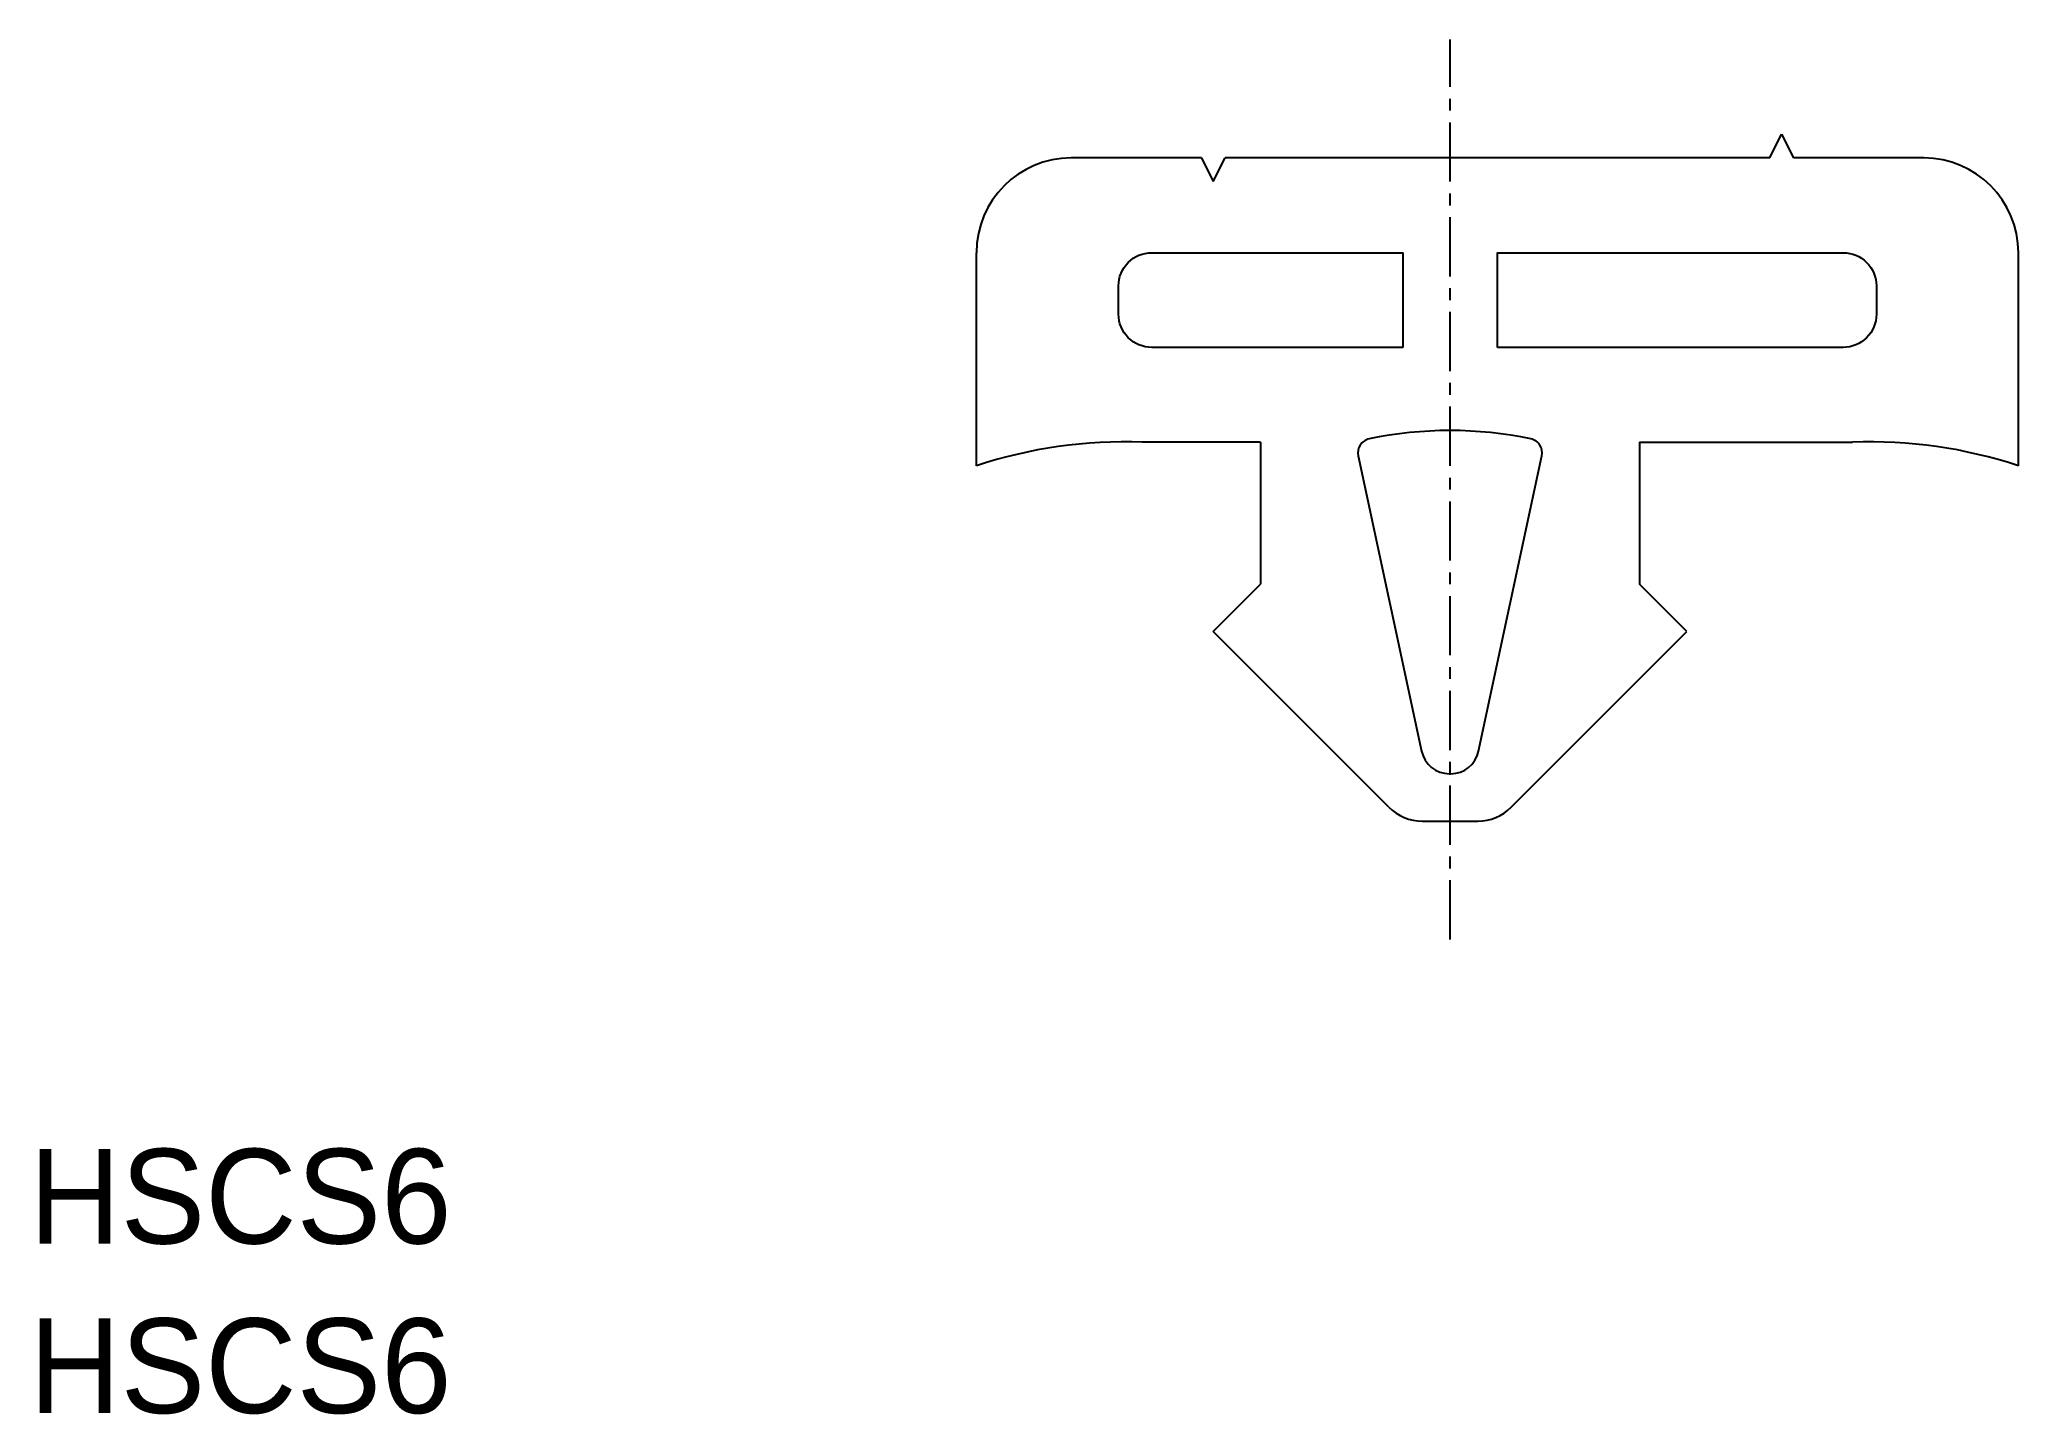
# Model space of a CAD drawing. Extents: x 0.2 to 42, y 0 to 29.
import ezdxf

# ---------------------------------------------------------------- set-up
doc = ezdxf.new("R2010")
doc.units = 0
doc.linetypes.add('CENTER', pattern=[2, 1.25, -0.25, 0.25, -0.25])
doc.layers.get('0').update_dxf_attribs({"linetype": 'CONTINUOUS'})
doc.layers.add('CENTER', color=1, linetype='CENTER')

msp = doc.modelspace()

# ---------------------------------------------------------------- linework, layer by layer
at = {"color": 7, "linetype": 'CONTINUOUS'}
for p, q in [((36.75, 26.5), (37, 27)), ((37, 27), (37.25, 26.5)), ((24.75, 26.5), (22, 26.5)), ((24.75, 26.5), (25, 26)), ((25, 26), (25.25, 26.5)), ((40, 26.5), (37.25, 26.5)), ((20, 20), (20, 24.5)), ((42, 20), (42, 24.5)), ((26, 20.5), (26, 17.5)), ((34, 20.5), (34, 17.5)), ((28.062, 20.211), (29.398, 13.974)), ((30.602, 13.974), (31.938, 20.211)), ((25, 16.5), (26, 17.5)), ((35, 16.5), (34, 17.5)), ((28.707, 12.793), (25, 16.5)), ((31.293, 12.793), (35, 16.5)), ((29.985, 13.5), (30.015, 13.5)), ((29.414, 12.5), (30.586, 12.5))]:
    msp.add_line(p, q, dxfattribs=at)
for points in [[(36.75, 26.5), (25.25, 26.5)], [(26, 20.5), (23.5, 20.5)], [(34, 20.5), (38.5, 20.5)]]:
    msp.add_lwpolyline(points, dxfattribs=at)
for points in [[(29, 22.5), (23.7, 22.5, -0.414214), (23, 23.2), (23, 23.8, -0.414214), (23.7, 24.5), (29, 24.5), (29, 22.5)], [(31, 22.5), (31, 24.5), (38.3, 24.5, -0.414214), (39, 23.8), (39, 23.2, -0.414214), (38.3, 22.5), (31, 22.5)]]:
    msp.add_lwpolyline(points, format="xyb", dxfattribs=at)
msp.add_lwpolyline([(20, 20.5), (20, 20.5), (20, 20.5), (20, 20.5)], close=True, dxfattribs=at)
for centre, radius, start, end in [((22, 24.5), 2, 90, 180), ((40, 24.5), 2, 0, 90), ((23.125, 10.625), 9.882, 87.8253, 108.4349), ((28.355, 20.274), 0.3, 101.946, 192.0948), ((30, 12.5), 8.246, 78.054, 101.946), ((31.645, 20.274), 0.3, 347.9052, 78.054), ((38.875, 10.625), 9.882, 71.5651, 92.1747), ((29.985, 14.1), 0.6, 192.0948, 270), ((30.015, 14.1), 0.6, 270, 347.9052), ((29.414, 13.5), 1, 225, 270), ((30.586, 13.5), 1, 270, 315)]:
    msp.add_arc(centre, radius, start, end, dxfattribs=at)
at = {"layer": 'CENTER', "color": 1, "linetype": 'CENTER'}
msp.add_line((30, 10), (30, 29), dxfattribs=at)

# ---------------------------------------------------------------- texts
at = {"color": 7, "linetype": 'CONTINUOUS'}
for p in [(0, 3.579), (0, 0)]:
    msp.add_text('HSCS6', height=2, dxfattribs=at).set_placement(p)

doc.saveas('drawing.dxf')
